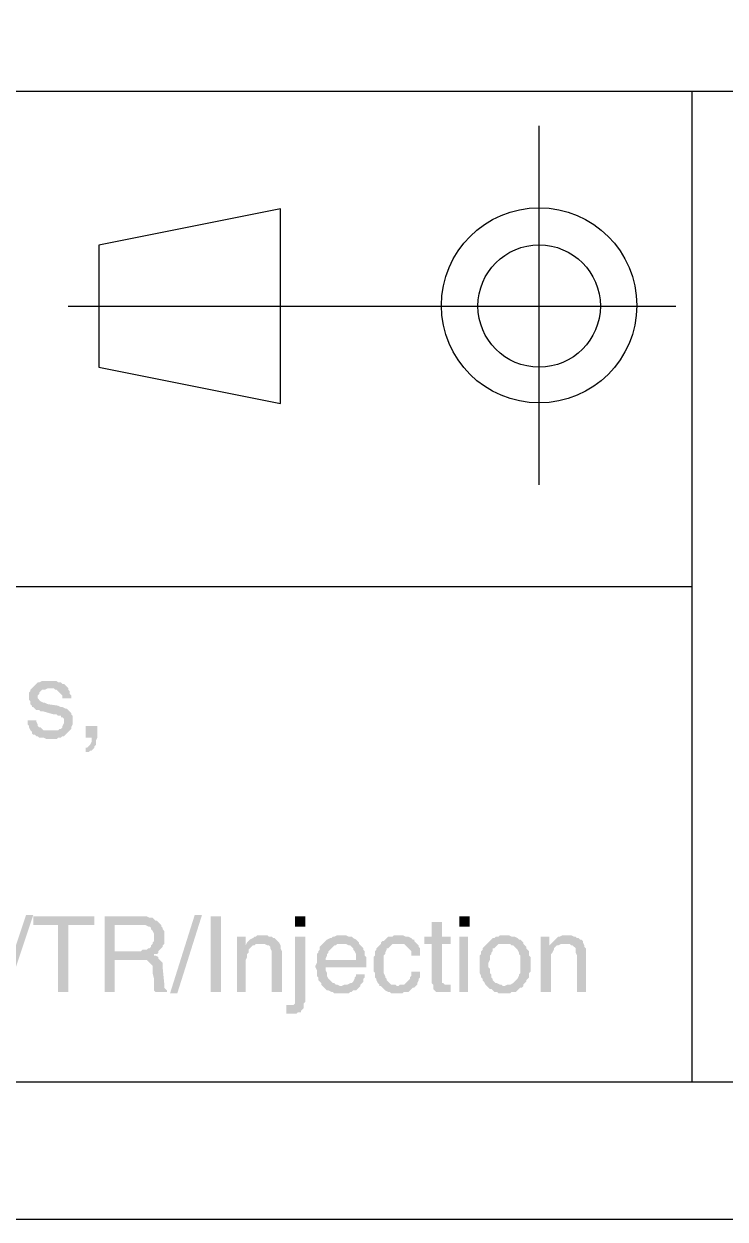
# Model space of a CAD drawing. Header units: inches. Extents: x 3613 to 8393, y -2205 to -794.
# Drawn here: x 4424.78 to 4446.55, y -1865.06 to -1827.94 of the extents above; entities that cross this region are included whole.
import ezdxf

# ---------------------------------------------------------------- set-up
doc = ezdxf.new("R2010")
doc.units = ezdxf.units.IN
doc.header["$MEASUREMENT"] = 0

msp = doc.modelspace()

# ---------------------------------------------------------------- hatches: boundary and pattern name
at = {"transparency": 33554559}
for points in [[(4425.573, -1848.348), (4425.347, -1848.348), (4425.257, -1848.393), (4425.212, -1848.393), (4425.167, -1848.438), (4425.121, -1848.483), (4425.076, -1848.528), (4425.031, -1848.574), (4424.986, -1848.619), (4424.986, -1848.664), (4424.941, -1848.709), (4424.941, -1848.935), (4424.986, -1848.98), (4424.986, -1849.07), (4425.031, -1849.115), (4425.031, -1849.16), (4425.076, -1849.16), (4425.121, -1849.205), (4425.167, -1849.251), (4425.257, -1849.251), (4425.302, -1849.296), (4425.392, -1849.296), (4425.708, -1849.386), (4425.798, -1849.386), (4425.844, -1849.431), (4425.934, -1849.431), (4425.934, -1849.476), (4425.979, -1849.476), (4426.024, -1849.521), (4426.024, -1849.657), (4425.979, -1849.747), (4425.979, -1849.792), (4425.934, -1849.837), (4425.889, -1849.837), (4425.844, -1849.882), (4425.618, -1849.882), (4425.031, -1849.928), (4425.031, -1849.973), (4425.076, -1850.018), (4425.121, -1850.018), (4425.167, -1850.063), (4425.212, -1850.063), (4425.257, -1850.108), (4425.392, -1850.108), (4425.482, -1850.153), (4425.798, -1850.153), (4425.844, -1850.108), (4425.934, -1850.108), (4425.979, -1850.063), (4426.024, -1850.063), (4426.069, -1850.018), (4426.114, -1849.973), (4426.114, -1849.973), (4426.159, -1849.928), (4426.205, -1849.882), (4426.25, -1849.837), (4426.25, -1849.792), (4426.295, -1849.702), (4426.295, -1849.431), (4426.25, -1849.386), (4426.25, -1849.341), (4426.205, -1849.296), (4426.205, -1849.296), (4426.159, -1849.251), (4426.114, -1849.205), (4426.069, -1849.205), (4425.979, -1849.16), (4425.934, -1849.16), (4425.844, -1849.115), (4425.528, -1849.07), (4425.528, -1849.07), (4425.437, -1849.025), (4425.392, -1849.025), (4425.302, -1848.98), (4425.302, -1848.98), (4425.257, -1848.935), (4425.212, -1848.889), (4425.212, -1848.799), (4425.257, -1848.754), (4425.257, -1848.709), (4425.302, -1848.664), (4425.347, -1848.619), (4425.437, -1848.619), (4425.528, -1848.574), (4426.159, -1848.574), (4426.114, -1848.528), (4426.069, -1848.483), (4426.024, -1848.438), (4425.979, -1848.438), (4425.934, -1848.393), (4425.844, -1848.393), (4425.798, -1848.348), (4425.663, -1848.348)], [(4426.159, -1848.574), (4425.573, -1848.574), (4425.708, -1848.574), (4425.753, -1848.619), (4425.798, -1848.619), (4425.844, -1848.664), (4425.844, -1848.664), (4425.889, -1848.709), (4425.934, -1848.754), (4425.979, -1848.799), (4425.979, -1848.889), (4426.25, -1848.889), (4426.25, -1848.799), (4426.205, -1848.754), (4426.205, -1848.664), (4426.159, -1848.619)], [(4425.167, -1849.566), (4424.896, -1849.566), (4424.896, -1849.702), (4424.941, -1849.747), (4424.941, -1849.792), (4424.986, -1849.882), (4425.031, -1849.928), (4425.618, -1849.882), (4425.392, -1849.882), (4425.347, -1849.837), (4425.302, -1849.792), (4425.257, -1849.792), (4425.212, -1849.747), (4425.212, -1849.702), (4425.167, -1849.612)], [(4427.062, -1849.747), (4426.701, -1849.747), (4426.701, -1850.108), (4426.882, -1850.108), (4426.882, -1850.243), (4426.836, -1850.334), (4426.791, -1850.379), (4426.746, -1850.424), (4426.701, -1850.424), (4426.701, -1850.559), (4426.791, -1850.559), (4426.836, -1850.514), (4426.882, -1850.514), (4426.927, -1850.469), (4426.972, -1850.424), (4426.972, -1850.379), (4427.017, -1850.334), (4427.017, -1850.198), (4427.062, -1850.108), (4427.062, -1850.018)], [(4425.076, -1855.614), (4424.264, -1858.051), (4424.038, -1858.051), (4424.851, -1855.614)], [(4426.972, -1855.659), (4425.076, -1855.659), (4425.076, -1855.93), (4425.844, -1855.93), (4425.844, -1858.006), (4426.159, -1858.006), (4426.159, -1855.93), (4426.972, -1855.93), (4426.972, -1855.795)], [(4428.371, -1855.659), (4427.288, -1855.659), (4427.288, -1858.006), (4427.604, -1858.006), (4427.604, -1857.013), (4428.371, -1857.013), (4428.958, -1856.968), (4428.958, -1856.923), (4428.867, -1856.878), (4428.822, -1856.878), (4428.822, -1856.833), (4428.913, -1856.833), (4428.958, -1856.788), (4428.958, -1856.742), (4427.604, -1856.742), (4427.604, -1855.93), (4429.048, -1855.93), (4429.003, -1855.885), (4428.958, -1855.84), (4428.913, -1855.795), (4428.867, -1855.795), (4428.822, -1855.75), (4428.777, -1855.704), (4428.687, -1855.704), (4428.597, -1855.659), (4428.461, -1855.659)], [(4430.312, -1855.614), (4429.544, -1858.051), (4429.319, -1858.051), (4430.086, -1855.614)], [(4430.582, -1858.006), (4430.582, -1855.659), (4430.898, -1855.659), (4430.898, -1858.006)], [(4433.516, -1855.975), (4433.516, -1855.659), (4433.2, -1855.659), (4433.2, -1855.975)], [(4437.758, -1855.84), (4437.442, -1855.84), (4437.442, -1856.291), (4437.217, -1856.291), (4437.217, -1856.517), (4437.442, -1856.517), (4437.442, -1857.735), (4437.488, -1857.781), (4437.488, -1857.916), (4437.533, -1857.961), (4437.533, -1857.961), (4437.578, -1858.006), (4438.029, -1858.006), (4438.029, -1857.781), (4437.849, -1857.781), (4437.804, -1857.735), (4437.758, -1857.735), (4437.758, -1856.517), (4438.029, -1856.517), (4438.029, -1856.291), (4437.758, -1856.291)], [(4438.616, -1855.975), (4438.616, -1855.659), (4438.3, -1855.659), (4438.3, -1855.975)], [(4429.048, -1855.93), (4428.371, -1855.93), (4428.551, -1855.93), (4428.642, -1855.975), (4428.687, -1855.975), (4428.732, -1856.02), (4428.732, -1856.065), (4428.777, -1856.111), (4428.822, -1856.201), (4428.822, -1856.336), (4428.822, -1856.427), (4428.777, -1856.472), (4428.777, -1856.517), (4428.732, -1856.562), (4428.732, -1856.607), (4428.687, -1856.652), (4428.642, -1856.652), (4428.597, -1856.697), (4428.461, -1856.697), (4428.416, -1856.742), (4427.604, -1856.742), (4428.958, -1856.742), (4429.003, -1856.697), (4429.048, -1856.652), (4429.093, -1856.607), (4429.093, -1856.562), (4429.138, -1856.517), (4429.138, -1856.111), (4429.093, -1856.065), (4429.093, -1856.02), (4429.048, -1855.975)], [(4432.207, -1856.246), (4432.027, -1856.246), (4431.982, -1856.291), (4431.936, -1856.291), (4431.891, -1856.336), (4431.801, -1856.381), (4431.756, -1856.427), (4431.711, -1856.472), (4431.666, -1856.562), (4431.936, -1856.562), (4431.982, -1856.517), (4432.117, -1856.517), (4432.704, -1856.472), (4432.658, -1856.427), (4432.613, -1856.381), (4432.613, -1856.381), (4432.568, -1856.336), (4432.523, -1856.336), (4432.478, -1856.291), (4432.388, -1856.291), (4432.343, -1856.246), (4432.252, -1856.246)], [(4434.644, -1856.246), (4434.509, -1856.246), (4434.419, -1856.291), (4434.374, -1856.291), (4434.328, -1856.336), (4434.283, -1856.336), (4434.193, -1856.381), (4434.148, -1856.427), (4434.103, -1856.472), (4434.058, -1856.517), (4434.78, -1856.517), (4434.87, -1856.562), (4434.915, -1856.562), (4434.96, -1856.607), (4435.005, -1856.652), (4435.005, -1856.697), (4435.05, -1856.742), (4435.096, -1856.833), (4435.096, -1857.013), (4434.148, -1857.013), (4433.877, -1857.058), (4433.877, -1857.104), (4433.832, -1857.194), (4433.832, -1857.239), (4433.877, -1857.329), (4433.877, -1857.51), (4433.922, -1857.555), (4433.922, -1857.645), (4433.967, -1857.69), (4434.012, -1857.735), (4434.012, -1857.781), (4434.058, -1857.826), (4434.058, -1857.826), (4434.103, -1857.871), (4434.148, -1857.916), (4434.193, -1857.961), (4434.238, -1857.961), (4434.328, -1858.006), (4434.374, -1858.006), (4434.419, -1858.051), (4434.87, -1858.051), (4434.915, -1858.006), (4434.96, -1858.006), (4435.005, -1857.961), (4435.096, -1857.961), (4435.141, -1857.916), (4435.186, -1857.871), (4435.231, -1857.826), (4434.599, -1857.826), (4434.509, -1857.781), (4434.464, -1857.781), (4434.419, -1857.735), (4434.374, -1857.735), (4434.328, -1857.69), (4434.283, -1857.645), (4434.283, -1857.645), (4434.238, -1857.6), (4434.193, -1857.51), (4434.193, -1857.419), (4434.148, -1857.329), (4434.148, -1857.239), (4435.412, -1857.239), (4435.412, -1856.923), (4435.366, -1856.878), (4435.366, -1856.742), (4435.321, -1856.697), (4435.321, -1856.652), (4435.276, -1856.607), (4435.231, -1856.562), (4435.186, -1856.517), (4435.186, -1856.472), (4435.141, -1856.427), (4435.096, -1856.381), (4435.005, -1856.336), (4434.96, -1856.291), (4434.87, -1856.291), (4434.78, -1856.246), (4434.735, -1856.246)], [(4436.404, -1856.246), (4436.269, -1856.246), (4436.224, -1856.291), (4436.089, -1856.291), (4436.043, -1856.336), (4435.998, -1856.381), (4435.953, -1856.427), (4435.908, -1856.427), (4435.863, -1856.472), (4435.863, -1856.517), (4436.585, -1856.517), (4436.63, -1856.562), (4436.675, -1856.607), (4436.72, -1856.652), (4436.766, -1856.697), (4436.811, -1856.742), (4436.811, -1856.878), (4437.081, -1856.878), (4437.081, -1856.652), (4437.036, -1856.607), (4437.036, -1856.562), (4436.991, -1856.517), (4436.946, -1856.472), (4436.901, -1856.427), (4436.901, -1856.381), (4436.856, -1856.381), (4436.811, -1856.336), (4436.72, -1856.291), (4436.63, -1856.291), (4436.54, -1856.246), (4436.495, -1856.246)], [(4439.699, -1856.246), (4439.564, -1856.246), (4439.519, -1856.291), (4439.428, -1856.291), (4439.383, -1856.336), (4439.338, -1856.336), (4439.293, -1856.381), (4439.248, -1856.427), (4439.203, -1856.472), (4439.158, -1856.517), (4439.158, -1856.517), (4439.112, -1856.562), (4439.067, -1856.607), (4439.022, -1856.652), (4439.022, -1856.697), (4438.977, -1856.742), (4438.977, -1856.833), (4438.932, -1856.878), (4438.932, -1857.149), (4438.932, -1857.419), (4438.977, -1857.51), (4438.977, -1857.555), (4439.022, -1857.6), (4439.022, -1857.645), (4439.067, -1857.69), (4439.112, -1857.781), (4439.158, -1857.826), (4439.699, -1857.826), (4439.654, -1857.826), (4439.609, -1857.781), (4439.564, -1857.781), (4439.473, -1857.735), (4439.428, -1857.735), (4439.383, -1857.69), (4439.338, -1857.645), (4439.338, -1857.6), (4439.293, -1857.555), (4439.293, -1857.465), (4439.248, -1857.419), (4439.248, -1857.284), (4439.203, -1857.239), (4439.203, -1857.104), (4439.248, -1857.013), (4439.248, -1856.878), (4439.293, -1856.833), (4439.293, -1856.788), (4439.338, -1856.742), (4439.338, -1856.652), (4439.383, -1856.652), (4439.428, -1856.607), (4439.473, -1856.562), (4439.519, -1856.517), (4439.699, -1856.517), (4440.286, -1856.472), (4440.241, -1856.427), (4440.196, -1856.381), (4440.15, -1856.381), (4440.105, -1856.336), (4440.015, -1856.291), (4439.925, -1856.291), (4439.835, -1856.246), (4439.789, -1856.246)], [(4441.64, -1856.246), (4441.504, -1856.246), (4441.414, -1856.291), (4441.369, -1856.291), (4441.324, -1856.336), (4441.279, -1856.381), (4441.234, -1856.427), (4441.188, -1856.472), (4441.098, -1856.562), (4441.369, -1856.562), (4441.459, -1856.517), (4441.595, -1856.517), (4442.136, -1856.472), (4442.136, -1856.427), (4442.091, -1856.381), (4442.046, -1856.381), (4442.001, -1856.336), (4441.956, -1856.336), (4441.911, -1856.291), (4441.865, -1856.291), (4441.775, -1856.246), (4441.73, -1856.246)], [(4431.666, -1856.291), (4431.395, -1856.291), (4431.395, -1858.006), (4431.666, -1858.006), (4431.666, -1857.104), (4431.666, -1857.013), (4431.711, -1856.923), (4431.711, -1856.833), (4431.756, -1856.788), (4431.756, -1856.697), (4431.801, -1856.652), (4431.801, -1856.652), (4431.846, -1856.607), (4431.891, -1856.562), (4431.666, -1856.562)], [(4432.704, -1856.472), (4432.117, -1856.517), (4432.252, -1856.517), (4432.343, -1856.562), (4432.388, -1856.562), (4432.433, -1856.607), (4432.433, -1856.652), (4432.478, -1856.742), (4432.478, -1858.006), (4432.794, -1858.006), (4432.794, -1856.742), (4432.749, -1856.652), (4432.749, -1856.562)], [(4433.516, -1856.291), (4433.2, -1856.291), (4433.2, -1858.367), (4433.155, -1858.412), (4432.929, -1858.412), (4432.929, -1858.683), (4433.245, -1858.683), (4433.29, -1858.638), (4433.381, -1858.638), (4433.381, -1858.593), (4433.426, -1858.548), (4433.471, -1858.503), (4433.471, -1858.367), (4433.516, -1858.322), (4433.516, -1858.232)], [(4434.058, -1856.517), (4434.058, -1856.517), (4434.012, -1856.562), (4433.967, -1856.607), (4433.967, -1856.697), (4433.922, -1856.742), (4433.922, -1856.788), (4433.877, -1856.833), (4433.877, -1857.058), (4434.148, -1857.013), (4434.148, -1856.968), (4434.193, -1856.878), (4434.193, -1856.833), (4434.238, -1856.788), (4434.238, -1856.742), (4434.283, -1856.697), (4434.328, -1856.652), (4434.374, -1856.607), (4434.419, -1856.562), (4434.464, -1856.562), (4434.509, -1856.517), (4434.644, -1856.517)], [(4435.863, -1856.517), (4435.818, -1856.562), (4435.773, -1856.607), (4435.727, -1856.652), (4435.727, -1856.697), (4435.682, -1856.742), (4435.682, -1856.878), (4435.637, -1856.923), (4435.637, -1857.374), (4435.682, -1857.419), (4435.682, -1857.555), (4435.727, -1857.6), (4435.727, -1857.645), (4435.773, -1857.735), (4435.818, -1857.781), (4435.818, -1857.826), (4436.404, -1857.826), (4436.359, -1857.826), (4436.314, -1857.781), (4436.179, -1857.781), (4436.134, -1857.735), (4436.089, -1857.69), (4436.043, -1857.645), (4436.043, -1857.6), (4435.998, -1857.555), (4435.998, -1857.51), (4435.953, -1857.419), (4435.953, -1856.878), (4435.998, -1856.833), (4435.998, -1856.788), (4436.043, -1856.697), (4436.043, -1856.652), (4436.089, -1856.652), (4436.134, -1856.607), (4436.179, -1856.562), (4436.224, -1856.517), (4436.404, -1856.517)], [(4438.571, -1858.006), (4438.571, -1856.291), (4438.3, -1856.291), (4438.3, -1858.006)], [(4440.286, -1856.472), (4439.699, -1856.517), (4439.88, -1856.517), (4439.925, -1856.562), (4439.97, -1856.562), (4440.015, -1856.607), (4440.06, -1856.652), (4440.105, -1856.697), (4440.15, -1856.788), (4440.15, -1856.833), (4440.196, -1856.878), (4440.196, -1857.419), (4440.15, -1857.465), (4440.15, -1857.51), (4440.105, -1857.6), (4440.06, -1857.645), (4440.06, -1857.645), (4440.015, -1857.69), (4439.97, -1857.735), (4439.88, -1857.781), (4439.789, -1857.781), (4439.699, -1857.826), (4439.158, -1857.826), (4439.203, -1857.871), (4439.248, -1857.916), (4439.293, -1857.916), (4439.338, -1857.961), (4439.383, -1858.006), (4439.473, -1858.006), (4439.519, -1858.051), (4439.88, -1858.051), (4439.925, -1858.006), (4440.06, -1858.006), (4440.105, -1857.961), (4440.15, -1857.916), (4440.196, -1857.871), (4440.241, -1857.871), (4440.286, -1857.826), (4440.286, -1857.781), (4440.331, -1857.735), (4440.376, -1857.69), (4440.376, -1857.645), (4440.421, -1857.6), (4440.466, -1857.555), (4440.466, -1857.419), (4440.511, -1857.374), (4440.511, -1857.149), (4440.511, -1856.923), (4440.466, -1856.878), (4440.466, -1856.742), (4440.421, -1856.697), (4440.376, -1856.652), (4440.376, -1856.607), (4440.331, -1856.562), (4440.286, -1856.517)], [(4441.098, -1856.291), (4440.827, -1856.291), (4440.827, -1858.006), (4441.143, -1858.006), (4441.143, -1857.104), (4441.143, -1856.833), (4441.188, -1856.788), (4441.234, -1856.697), (4441.234, -1856.652), (4441.234, -1856.652), (4441.279, -1856.607), (4441.324, -1856.562), (4441.098, -1856.562)], [(4442.136, -1856.472), (4441.595, -1856.517), (4441.73, -1856.517), (4441.775, -1856.562), (4441.82, -1856.562), (4441.865, -1856.607), (4441.865, -1856.607), (4441.911, -1856.652), (4441.911, -1856.788), (4441.956, -1856.878), (4441.956, -1858.006), (4442.227, -1858.006), (4442.227, -1856.652), (4442.181, -1856.607), (4442.181, -1856.562)], [(4428.958, -1856.968), (4428.371, -1857.013), (4428.597, -1857.013), (4428.642, -1857.058), (4428.687, -1857.104), (4428.687, -1857.104), (4428.732, -1857.149), (4428.777, -1857.194), (4428.777, -1857.419), (4428.822, -1857.6), (4428.822, -1857.871), (4428.822, -1857.961), (4428.867, -1858.006), (4429.228, -1858.006), (4429.228, -1857.961), (4429.183, -1857.916), (4429.138, -1857.871), (4429.138, -1857.735), (4429.093, -1857.284), (4429.093, -1857.104), (4429.048, -1857.058), (4429.003, -1857.013)], [(4435.366, -1857.465), (4435.096, -1857.465), (4435.096, -1857.51), (4435.05, -1857.555), (4435.05, -1857.6), (4435.005, -1857.69), (4434.96, -1857.735), (4434.915, -1857.735), (4434.825, -1857.781), (4434.735, -1857.781), (4434.644, -1857.826), (4435.231, -1857.826), (4435.231, -1857.781), (4435.276, -1857.735), (4435.321, -1857.69), (4435.321, -1857.6), (4435.366, -1857.555)], [(4437.081, -1857.374), (4436.811, -1857.374), (4436.811, -1857.51), (4436.766, -1857.555), (4436.766, -1857.6), (4436.72, -1857.645), (4436.675, -1857.69), (4436.63, -1857.735), (4436.585, -1857.781), (4436.45, -1857.781), (4436.404, -1857.826), (4435.818, -1857.826), (4435.863, -1857.826), (4435.908, -1857.871), (4435.953, -1857.916), (4435.998, -1857.961), (4436.089, -1858.006), (4436.134, -1858.006), (4436.179, -1858.051), (4436.54, -1858.051), (4436.585, -1858.006), (4436.72, -1858.006), (4436.766, -1857.961), (4436.811, -1857.916), (4436.856, -1857.871), (4436.901, -1857.871), (4436.946, -1857.826), (4436.991, -1857.781), (4436.991, -1857.735), (4437.036, -1857.645), (4437.036, -1857.6), (4437.081, -1857.555), (4437.081, -1857.465)]]:
    msp.add_hatch(color=256, dxfattribs=at).paths.add_polyline_path(points)

# ---------------------------------------------------------------- linework, layer by layer
msp.add_line((4083.633, -1860.804), (4492.889, -1860.804))
for points in [[(4496.927, -1865.063), (4496.927, -1568.063), (4076.927, -1568.063), (4076.927, -1865.063)], [(4427.107, -1834.808), (4427.107, -1838.599), (4432.749, -1839.728), (4432.749, -1833.68)]]:
    msp.add_lwpolyline(points, close=True)
for points in [[(4096.451, -1830.024), (4492.889, -1830.024)], [(4445.521, -1830.024), (4445.521, -1860.804)], [(4440.782, -1842.255), (4440.782, -1831.107)], [(4426.159, -1836.704), (4445.025, -1836.704)], [(4096.451, -1845.414), (4445.521, -1845.414)]]:
    msp.add_lwpolyline(points)
for centre, radius in [((4440.776, -1836.682), 3.031), ((4440.777, -1836.703), 1.9)]:
    msp.add_circle(centre, radius)

doc.saveas('drawing.dxf')
